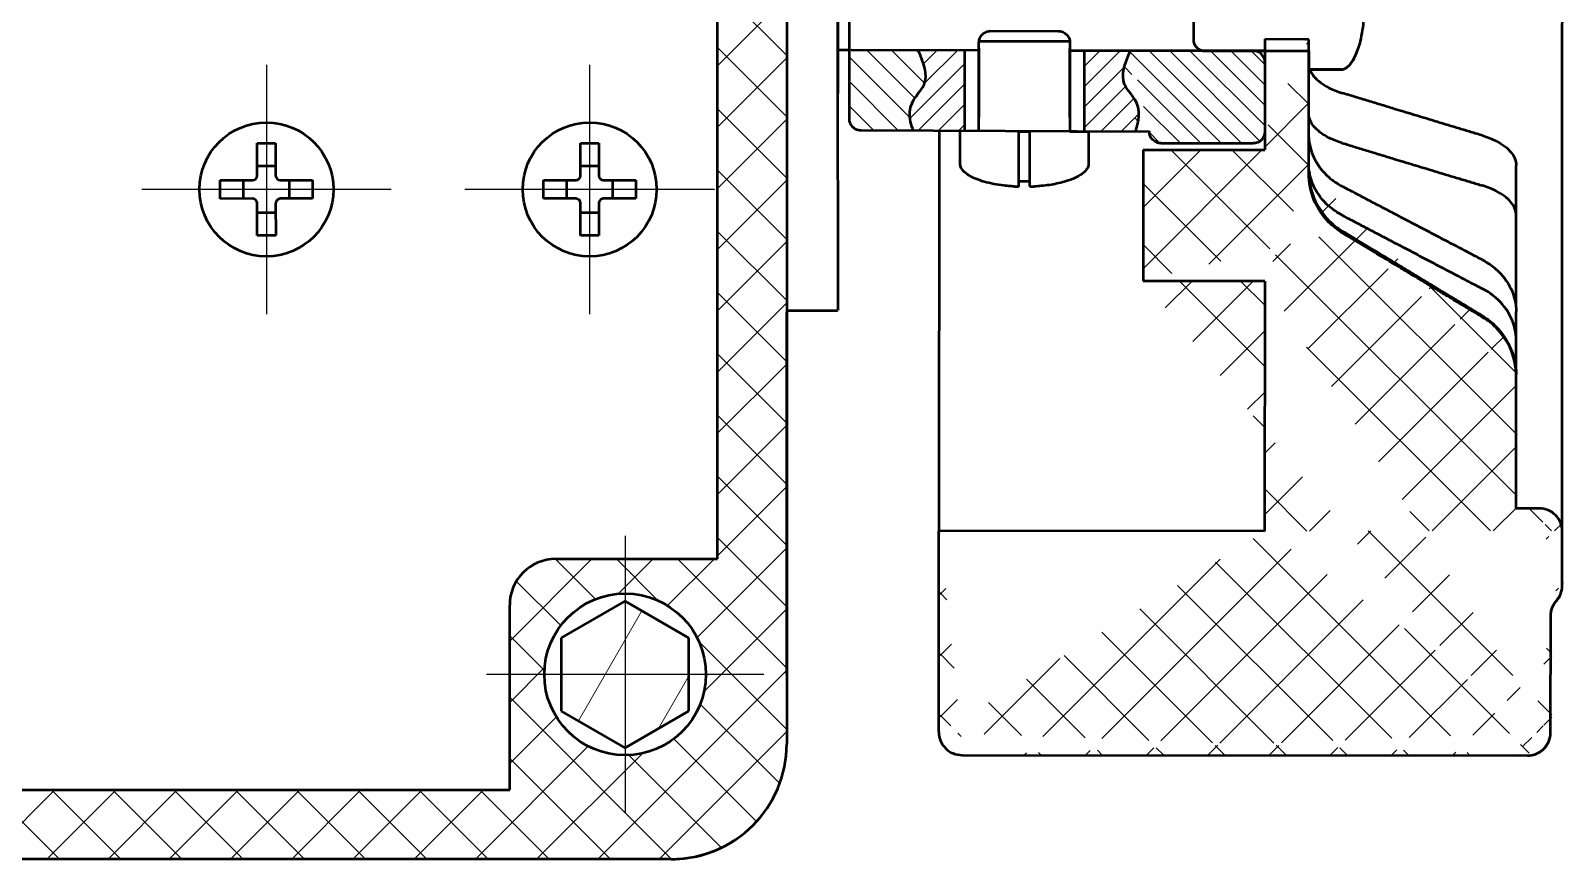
# Model space of a CAD drawing. Header units: inches. Extents: x -14 to 5184, y -66 to 1689.
# Drawn here: x 2436.5 to 2502.9, y 1406.1 to 1442 of the extents above; entities that cross this region are included whole.
import ezdxf

# ---------------------------------------------------------------- set-up
doc = ezdxf.new("R2010")
doc.units = ezdxf.units.IN
doc.header["$MEASUREMENT"] = 0
for name, color, linetype, lineweight in [('Видимые тонкие (ГОСТ)', 7, 'Continuous', 25), ('Видимый контур (ГОСТ)', 7, 'Continuous', 50), ('Маркер центра (ГОСТ)', 7, 'Continuous', 25), ('Штриховка (ГОСТ)', 7, 'Continuous', 18)]:
    doc.layers.add(name, color=color, linetype=linetype, lineweight=lineweight)

msp = doc.modelspace()

# ---------------------------------------------------------------- hatches: boundary and pattern name
at = {"layer": 'Штриховка (ГОСТ)'}
h = msp.add_hatch(dxfattribs=at)
h.set_pattern_fill('ANSI37', color=256, scale=15, style=0)
h.set_pattern_definition([(45, (-1048.1199, 909.1897), (-1.3258252, 1.3258252), []), (135, (-1048.1199, 909.1897), (-1.3258252, -1.3258252), [])])
edge = h.paths.add_edge_path()
edge.add_ellipse((2344.2502, 1411.0967), major_axis=(-5, -0.0003), ratio=1, start_angle=0, end_angle=90)
edge.add_line((2344.2504, 1406.0967), (2464.2504, 1406.1028))
edge.add_ellipse((2464.2502, 1411.1028), major_axis=(0.0003, -5), ratio=1, start_angle=0, end_angle=90)
edge.add_line((2469.2502, 1411.103), (2469.2469, 1475.103))
edge.add_ellipse((2464.2469, 1475.1028), major_axis=(5, 0.0003), ratio=1, start_angle=0, end_angle=90)
edge.add_line((2464.2467, 1480.1028), (2344.2467, 1480.0967))
edge.add_ellipse((2344.2469, 1475.0967), major_axis=(-0.0003, 5), ratio=1, start_angle=0, end_angle=90)
edge.add_line((2339.2469, 1475.0965), (2339.2502, 1411.0965))
edge = h.paths.add_edge_path(flags=0)
edge.add_ellipse((2462.25, 1414.1027), major_axis=(-0.0002, 3.5), ratio=1, start_angle=0, end_angle=360)
edge = h.paths.add_edge_path(flags=0)
edge.add_ellipse((2462.2471, 1472.1027), major_axis=(-0.0002, 3.5), ratio=1, start_angle=0, end_angle=360)
edge = h.paths.add_edge_path(flags=0)
edge.add_ellipse((2346.2471, 1472.0968), major_axis=(-0.0002, 3.5), ratio=1, start_angle=0, end_angle=360)
edge = h.paths.add_edge_path(flags=0)
edge.add_ellipse((2346.25, 1414.0968), major_axis=(-0.0002, 3.5), ratio=1, start_angle=0, end_angle=360)
edge = h.paths.add_edge_path(flags=0)
edge.add_ellipse((2459.2472, 1469.1025), major_axis=(-2, -0.0001), ratio=1, start_angle=0, end_angle=90)
edge.add_line((2459.2473, 1467.1025), (2466.2473, 1467.1029))
edge.add_line((2466.2473, 1467.1029), (2466.2497, 1419.1029))
edge.add_line((2466.2497, 1419.1029), (2459.2497, 1419.1025))
edge.add_ellipse((2459.2498, 1417.1025), major_axis=(-0.0001, 2), ratio=1, start_angle=0, end_angle=90)
edge.add_line((2457.2498, 1417.1024), (2457.2503, 1409.1024))
edge.add_line((2457.2503, 1409.1024), (2351.2503, 1409.0971))
edge.add_line((2351.2503, 1409.0971), (2351.2498, 1417.0971))
edge.add_ellipse((2349.2498, 1417.097), major_axis=(2, 0.0001), ratio=1, start_angle=0, end_angle=90)
edge.add_line((2349.2497, 1419.097), (2342.2497, 1419.0966))
edge.add_line((2342.2497, 1419.0966), (2342.2473, 1467.0966))
edge.add_line((2342.2473, 1467.0966), (2349.2473, 1467.097))
edge.add_ellipse((2349.2472, 1469.097), major_axis=(0.0001, -2), ratio=1, start_angle=0, end_angle=90)
edge.add_line((2351.2472, 1469.0971), (2351.2468, 1477.0971))
edge.add_line((2351.2468, 1477.0971), (2457.2468, 1477.1024))
edge.add_line((2457.2468, 1477.1024), (2457.2472, 1469.1024))
at = {"layer": 'Штриховка (ГОСТ)', "ltscale": 0.5}
h = msp.add_hatch(dxfattribs=at)
h.set_pattern_fill('ANSI31', color=256, scale=5, angle=90)
h.set_pattern_definition([(135, (-1048.11987, 909.1897), (-0.44194174, -0.44194174), [])])
edge = h.paths.add_edge_path()
edge.add_spline(control_points=[(2484.3411, 1437.6045), (2484.4451, 1437.8487), (2484.6688, 1438.8835), (2483.5435, 1439.6104), (2483.896, 1440.5755), (2484.1395, 1441.1157)], knot_values=[0.8898605, 0.8898605, 0.8898605, 0.8898605, 1.5813768, 2.9839973, 4.612693, 4.612693, 4.612693, 4.612693], degree=3, periodic=0)
edge.add_line((2484.956, 1437.6022), (2472.4596, 1437.6501))
edge.add_ellipse((2485.4533, 1437.6), major_axis=(0.2421, 0.4377), ratio=0.9994161, start_angle=118.877033, end_angle=208.877033, ccw=False)
edge.add_line((2489.4525, 1437.0961), (2485.4525, 1437.0999))
edge.add_ellipse((2489.4533, 1437.5963), major_axis=(-0.2421, -0.4377), ratio=0.9994161, start_angle=28.877033, end_angle=61.06627, ccw=False)
edge.add_ellipse((2489.4561, 1437.5981), major_axis=(0.4234, 0.266), ratio=0.9999995, start_angle=237.810763, end_angle=327.810763, ccw=False)
edge.add_line((2489.9598, 1441.6012), (2489.9598, 1436.8211))
edge.add_spline(control_points=[(2489.9588, 1440.5997), (2489.9589, 1440.6615), (2489.9445, 1440.7342), (2489.8974, 1440.8484), (2489.8563, 1440.9101), (2489.7691, 1440.9975), (2489.7075, 1441.0388), (2489.5936, 1441.0861), (2489.521, 1441.1006), (2489.4593, 1441.1007)], knot_values=[0.0740763, 0.0740763, 0.0740763, 0.0740763, 0.0926112, 0.0926112, 0.1111402, 0.1111402, 0.1296573, 0.1296573, 0.1481623, 0.1481623, 0.1481623, 0.1481623], degree=3, periodic=0)
edge.add_line((2489.521, 1441.1006), (2484.1395, 1441.1157))
h = msp.add_hatch(dxfattribs=at)
h.set_pattern_fill('ANSI37', color=256, scale=15)
h.set_pattern_definition([(45, (-1048.1199, 704.3083), (-1.3258252, 1.3258252), []), (135, (-1048.1199, 704.3083), (-1.3258252, -1.3258252), [])])
edge = h.paths.add_edge_path()
edge.add_line((2489.9626, 1441.6069), (2491.8626, 1441.6088))
edge.add_line((2489.967, 1436.8436), (2489.9626, 1441.6069))
edge.add_line((2489.9635, 1440.6055), (2489.9663, 1437.6032))
edge.add_line((2484.6826, 1436.8436), (2489.967, 1436.8436))
edge.add_line((2491.8626, 1441.6088), (2491.8679, 1435.8044))
edge.add_line((2484.6826, 1431.1506), (2484.6826, 1436.8436))
edge.add_line((2489.965, 1431.1508), (2484.6826, 1431.1508))
edge.add_spline(control_points=[(2493.3256, 1433.3126), (2493.1138, 1433.4456), (2492.9098, 1433.6035), (2492.4853, 1434.031), (2492.2387, 1434.4031), (2491.9648, 1435.0685), (2491.8803, 1435.4713), (2491.8682, 1435.8273)], knot_values=[0.1533423, 0.1533423, 0.1533423, 0.1533423, 0.2224938, 0.2224938, 0.3340767, 0.3340767, 0.4383753, 0.4383753, 0.4383753, 0.4383753], degree=3, periodic=0)
edge.add_spline(control_points=[(2500.8744, 1427.1117), (2500.8671, 1427.4728), (2500.7812, 1427.8881), (2500.5027, 1428.5602), (2500.2552, 1428.9309), (2499.8305, 1429.3559), (2499.6294, 1429.5162), (2499.416, 1429.6445)], knot_values=[0.4495902, 0.4495902, 0.4495902, 0.4495902, 0.5564178, 0.5564178, 0.6678472, 0.6678472, 0.7366774, 0.7366774, 0.7366774, 0.7366774], degree=3, periodic=0)
edge.add_spline(control_points=[(2493.3256, 1433.3126), (2495.8899, 1431.7648), (2499.416, 1429.6445)], knot_values=[0.2068793, 0.2068793, 0.2068793, 0.9123737, 0.9123737, 0.9123737], weights=[1.0088811, 1.0203141, 1.0064426], degree=2, periodic=0)
edge.add_line((2500.8761, 1427.0153), (2500.8814, 1421.3183))
edge.add_line((2500.8814, 1421.3183), (2501.8814, 1421.3192))
edge.add_spline(control_points=[(2502.6351, 1417.3199), (2502.5637, 1417.2387), (2502.5009, 1417.1362), (2502.4144, 1416.9269), (2502.3856, 1416.7816), (2502.3857, 1416.6582)], knot_values=[0.3763479, 0.3763479, 0.3763479, 0.3763479, 0.4072666, 0.4072666, 0.4442912, 0.4442912, 0.4442912, 0.4442912], degree=3, periodic=0)
edge.add_spline(control_points=[(2502.8845, 1417.9816), (2502.8846, 1417.8582), (2502.8559, 1417.7129), (2502.7694, 1417.5036), (2502.7066, 1417.4011), (2502.6351, 1417.3199)], knot_values=[0.444291, 0.444291, 0.444291, 0.444291, 0.4813156, 0.4813156, 0.5122343, 0.5122343, 0.5122343, 0.5122343], degree=3, periodic=0)
edge.add_line((2502.8823, 1420.3202), (2502.8845, 1417.9816))
edge.add_spline(control_points=[(2501.8814, 1421.3192), (2502.0048, 1421.3194), (2502.1501, 1421.2906), (2502.3782, 1421.1964), (2502.5014, 1421.1142), (2502.6761, 1420.9398), (2502.7585, 1420.8168), (2502.8532, 1420.5888), (2502.8822, 1420.4436), (2502.8823, 1420.3202)], knot_values=[0.2961944, 0.2961944, 0.2961944, 0.2961944, 0.3332183, 0.3332183, 0.3702424, 0.3702424, 0.4072668, 0.4072668, 0.4442915, 0.4442915, 0.4442915, 0.4442915], degree=3, periodic=0)
edge.add_line((2475.8823, 1420.295), (2489.9823, 1420.3081))
edge.add_line((2475.8904, 1411.5904), (2475.8823, 1420.295))
edge.add_spline(control_points=[(2476.8913, 1410.5913), (2476.7679, 1410.5912), (2476.6227, 1410.6199), (2476.3945, 1410.7142), (2476.2713, 1410.7963), (2476.0966, 1410.9707), (2476.0142, 1411.0938), (2475.9196, 1411.3217), (2475.8905, 1411.4669), (2475.8904, 1411.5904)], knot_values=[0, 0, 0, 0, 0.037024, 0.037024, 0.0740481, 0.0740481, 0.1110722, 0.1110722, 0.1480965, 0.1480965, 0.1480965, 0.1480965], degree=3, periodic=0)
edge.add_line((2501.3913, 1410.6141), (2476.8913, 1410.5913))
edge.add_spline(control_points=[(2502.3904, 1411.615), (2502.3905, 1411.4916), (2502.3618, 1411.3463), (2502.2675, 1411.1182), (2502.1854, 1410.995), (2502.011, 1410.8203), (2501.8879, 1410.7379), (2501.66, 1410.6432), (2501.5148, 1410.6142), (2501.3913, 1410.6141)], knot_values=[-0.1480969, -0.1480969, -0.1480969, -0.1480969, -0.1110725, -0.1110725, -0.0740482, -0.0740482, -0.037024, -0.037024, 0, 0, 0, 0], degree=3, periodic=0)
edge.add_line((2502.3857, 1416.6582), (2502.3904, 1411.615))
edge.add_line((2489.972, 1420.3081), (2489.965, 1431.1508))
edge.add_spline(control_points=[(2502.3637, 1411.3844), (2502.3565, 1411.3539), (2502.3472, 1411.3212), (2502.3216, 1411.2468), (2502.3039, 1411.2046), (2502.2474, 1411.0924), (2502.2021, 1411.0244), (2502.0834, 1410.8858), (2502.004, 1410.8178), (2501.8272, 1410.7081), (2501.7268, 1410.6663), (2501.5479, 1410.6233), (2501.4693, 1410.614), (2501.3912, 1410.6139)], knot_values=[0, 0, 0, 0, 0.0105576, 0.0105576, 0.0243585, 0.0243585, 0.0485574, 0.0485574, 0.0792156, 0.0792156, 0.1110337, 0.1110337, 0.134456, 0.134456, 0.134456, 0.134456], degree=3, periodic=0)
h = msp.add_hatch(dxfattribs=at)
h.set_pattern_fill('ANSI31', color=256, scale=6, angle=90)
h.set_pattern_definition([(135, (-1048.1199, 909.1897), (-0.53033009, -0.53033009), [])])
edge = h.paths.add_edge_path()
edge.add_spline(control_points=[(2471.9617, 1441.1497), (2471.9619, 1440.9098), (2471.9621, 1440.6779), (2471.9627, 1440.0111), (2471.9631, 1439.6047), (2471.9637, 1438.9302), (2471.964, 1438.6555), (2471.9645, 1438.3301), (2471.9646, 1438.2359), (2471.9648, 1438.1711), (2471.9648, 1438.1601), (2471.9648, 1438.1506), (2471.9648, 1438.1488), (2471.9649, 1438.1449), (2471.9649, 1438.1439), (2471.9649, 1438.1408), (2471.965, 1438.1396), (2471.965, 1438.1368), (2471.9651, 1438.1355), (2471.9652, 1438.132), (2471.9653, 1438.1297), (2471.9655, 1438.1245), (2471.9657, 1438.1215), (2471.9662, 1438.1137), (2471.9666, 1438.1085), (2471.9682, 1438.0913), (2471.9698, 1438.0789), (2471.9807, 1438.0144), (2471.9983, 1437.9628), (2472.048, 1437.869), (2472.0809, 1437.8255), (2472.1577, 1437.7521), (2472.2026, 1437.7211), (2472.2969, 1437.6764), (2472.3471, 1437.6615), (2472.4146, 1437.6524), (2472.4315, 1437.651), (2472.454, 1437.6502), (2472.4596, 1437.6501), (2472.4652, 1437.6501)], knot_values=[0, 0, 0, 0, 0.0780539, 0.0780539, 0.2373614, 0.2373614, 0.3988368, 0.3988368, 0.5157542, 0.5157542, 0.5544843, 0.5544843, 0.5673885, 0.5673885, 0.5716956, 0.5716956, 0.5735705, 0.5735705, 0.5746892, 0.5746892, 0.5758333, 0.5758333, 0.5768826, 0.5768826, 0.5784867, 0.5784867, 0.5822136, 0.5822136, 0.5981444, 0.5981444, 0.6140755, 0.6140755, 0.6300273, 0.6300273, 0.6453895, 0.6453895, 0.650456, 0.650456, 0.6521429, 0.6521429, 0.6521429, 0.6521429], degree=3, periodic=0)
edge.add_line((2472.4653, 1437.6501), (2474.7409, 1437.6414))
edge.add_spline(control_points=[(2474.7409, 1437.6414), (2474.637, 1437.8487), (2474.4134, 1438.8835), (2475.5464, 1439.6154), (2475.18, 1440.592), (2474.9309, 1441.1414)], knot_values=[0.8898605, 0.8898605, 0.8898605, 0.8898605, 1.5813768, 2.9839973, 4.6385623, 4.6385623, 4.6385623, 4.6385623], degree=3, periodic=0)
edge.add_line((2474.9309, 1441.1414), (2471.9617, 1441.1497))
h = msp.add_hatch(dxfattribs=at)
h.set_pattern_fill('ANSI31', color=256, scale=5)
h.set_pattern_definition([(45, (-1048.11987, 909.1897), (-0.44194174, 0.44194174), [])])
edge = h.paths.add_edge_path()
edge.add_line((2476.9478, 1441.1358), (2474.9309, 1441.1414))
edge.add_spline(control_points=[(2474.9309, 1441.1414), (2475.18, 1440.592), (2475.5464, 1439.6154), (2474.4134, 1438.8835), (2474.637, 1437.8487), (2474.7409, 1437.6414)], knot_values=[0.8898605, 0.8898605, 0.8898605, 0.8898605, 2.5444255, 3.9470461, 4.6385623, 4.6385623, 4.6385623, 4.6385623], degree=3, periodic=0)
edge.add_line((2474.7409, 1437.6414), (2476.9482, 1437.6329))
edge.add_line((2476.9482, 1437.6329), (2476.9478, 1441.1358))
edge = h.paths.add_edge_path()
edge.add_spline(control_points=[(2484.3411, 1437.6045), (2484.4451, 1437.8487), (2484.6688, 1438.8835), (2483.5435, 1439.6104), (2483.896, 1440.5755), (2484.1395, 1441.1157)], knot_values=[0.8898605, 0.8898605, 0.8898605, 0.8898605, 1.5813768, 2.9839973, 4.612693, 4.612693, 4.612693, 4.612693], degree=3, periodic=0)
edge.add_line((2484.1395, 1441.1157), (2482.1346, 1441.1213))
edge.add_line((2482.1346, 1441.1213), (2482.1341, 1437.613))
edge.add_line((2482.1341, 1437.613), (2484.3411, 1437.6045))
at = {"layer": 'Штриховка (ГОСТ)'}
h = msp.add_hatch(dxfattribs=at)
h.set_pattern_fill('ANSI31', color=256, scale=25.4, angle=14.999978, style=0)
h.set_pattern_definition([(60, (2194.0126, 1243.104), (-2.74963, 1.5875), [])])
h.paths.add_polyline_path([(2462.25, 1417.2781), (2465, 1415.6904), (2465, 1412.515), (2462.25, 1410.9273), (2459.5, 1412.515), (2459.5, 1415.6904)])

# ---------------------------------------------------------------- linework, layer by layer
at = {"layer": 'Видимые тонкие (ГОСТ)', "ltscale": 0.5}
for p, q in [((2477.5746, 1441.134), (2471.9617, 1441.1497)), ((2489.521, 1441.1006), (2484.1395, 1441.1157))]:
    msp.add_line(p, q, dxfattribs=at)
at = {"layer": 'Видимый контур (ГОСТ)'}
for p, q in [((2469.2469, 1475.103), (2469.2502, 1411.103)), ((2466.2497, 1419.1029), (2466.2473, 1467.1029)), ((2486.8626, 1444.597), (2486.8598, 1441.6039)), ((2478.0858, 1441.9613), (2481.0029, 1441.9588)), ((2477.5721, 1437.6305), (2477.5749, 1441.4618)), ((2477.5747, 1441.2118), (2477.5724, 1438.2128)), ((2481.5129, 1441.4584), (2481.5094, 1437.6054)), ((2481.5098, 1438.2095), (2481.5127, 1441.2085)), ((2491.8598, 1441.5995), (2489.9598, 1441.6012)), ((2491.8544, 1435.7951), (2491.8598, 1441.5995)), ((2471.4626, 1441.1494), (2471.9617, 1441.1497)), ((2487.3593, 1441.1025), (2491.8593, 1441.0986)), ((2489.5111, 1441.098), (2489.9592, 1441.0975)), ((2491.8593, 1441.0986), (2491.8586, 1440.2978)), ((2491.8586, 1440.2978), (2493.2586, 1440.2965)), ((2493.2585, 1440.2945), (2491.8586, 1440.2958)), ((2484.956, 1437.6022), (2472.4596, 1437.6501)), ((2476.7618, 1436.2097), (2476.763, 1437.6336)), ((2479.7823, 1437.6071), (2479.2997, 1437.6076)), ((2479.2997, 1437.6076), (2479.3001, 1437.6074)), ((2479.2998, 1435.4629), (2479.3001, 1437.6074)), ((2479.3001, 1437.6074), (2479.7823, 1437.607)), ((2481.5091, 1437.6057), (2482.3182, 1437.605)), ((2482.3182, 1437.605), (2482.3169, 1436.205)), ((2484.9533, 1437.6), (2484.9533, 1437.6022)), ((2484.9561, 1437.6031), (2484.9561, 1437.6022)), ((2446.3125, 1437.1018), (2447.1125, 1437.102)), ((2446.313, 1435.7018), (2446.3125, 1437.1018)), ((2447.1125, 1437.102), (2447.113, 1435.702)), ((2460.3125, 1437.1025), (2461.1125, 1437.1027)), ((2460.313, 1435.7025), (2460.3125, 1437.1025)), ((2461.1125, 1437.1027), (2461.113, 1435.7027)), ((2489.4525, 1437.0961), (2485.4525, 1437.0999)), ((2485.4556, 1437.1018), (2489.4556, 1437.0981)), ((2447.1128, 1436.102), (2446.3128, 1436.1018)), ((2461.1128, 1436.1027), (2460.3128, 1436.1025)), ((2444.713, 1435.5012), (2446.113, 1435.5017)), ((2444.7133, 1434.7012), (2444.713, 1435.5012)), ((2445.713, 1435.5015), (2445.7133, 1434.7015)), ((2447.313, 1435.5021), (2448.713, 1435.5026)), ((2447.7133, 1434.7023), (2447.713, 1435.5023)), ((2448.713, 1435.5026), (2448.7133, 1434.7026)), ((2458.713, 1435.5019), (2460.113, 1435.5024)), ((2458.7133, 1434.7019), (2458.713, 1435.5019)), ((2459.713, 1435.5022), (2459.7133, 1434.7022)), ((2461.313, 1435.5028), (2462.713, 1435.5033)), ((2461.7133, 1434.703), (2461.713, 1435.503)), ((2462.713, 1435.5033), (2462.7133, 1434.7033)), ((2446.1133, 1434.7017), (2444.7133, 1434.7012)), ((2448.7133, 1434.7026), (2447.3133, 1434.7021)), ((2460.1133, 1434.7024), (2458.7133, 1434.7019)), ((2462.7133, 1434.7033), (2461.3133, 1434.7028)), ((2446.3139, 1433.1018), (2446.3134, 1434.5018)), ((2446.3135, 1434.1018), (2447.1135, 1434.102)), ((2447.1134, 1434.502), (2447.1139, 1433.102)), ((2460.3139, 1433.1025), (2460.3134, 1434.5025)), ((2460.3135, 1434.1025), (2461.1135, 1434.1027)), ((2461.1134, 1434.5027), (2461.1139, 1433.1027)), ((2500.8407, 1430.133), (2500.8412, 1433.9728)), ((2447.1139, 1433.102), (2446.3139, 1433.1018)), ((2461.1139, 1433.1027), (2460.3139, 1433.1025)), ((2489.9501, 1431.1279), (2489.94, 1420.3024)), ((2471.471, 1429.8994), (2471.4677, 1429.8665)), ((2469.25, 1429.8547), (2469.2492, 1429.8547)), ((2469.2492, 1429.7912), (2469.25, 1429.7912)), ((2469.25, 1429.8592), (2469.25, 1429.8547)), ((2469.25, 1429.8547), (2469.25, 1429.7912)), ((2469.25, 1414.1029), (2469.25, 1429.7912)), ((2500.8397, 1427.2196), (2500.8416, 1428.559)), ((2500.8409, 1421.2923), (2500.8462, 1426.9893)), ((2501.8409, 1421.2914), (2500.8409, 1421.2923)), ((2489.94, 1420.3024), (2475.84, 1420.3154)), ((2502.8378, 1417.9519), (2502.84, 1420.2904)), ((2459.2497, 1419.1025), (2466.2497, 1419.1029)), ((2459.5, 1415.6904), (2462.25, 1417.2781)), ((2462.25, 1417.2781), (2465, 1415.6904)), ((2457.2503, 1409.1024), (2457.2498, 1417.1024)), ((2502.3319, 1411.5862), (2502.3366, 1416.6294)), ((2459.5, 1412.515), (2459.5, 1415.6904)), ((2465, 1415.6904), (2465, 1412.515)), ((2462.25, 1410.9273), (2459.5, 1412.515)), ((2465, 1412.515), (2462.25, 1410.9273)), ((2476.8309, 1410.6097), (2501.3309, 1410.587)), ((2476.831, 1410.6098), (2501.331, 1410.5872)), ((2351.2503, 1409.0971), (2457.2503, 1409.1024)), ((2464.2504, 1406.1028), (2344.2504, 1406.0967)), ((2464.25, 1406.1027), (2462.2502, 1406.1027))]:
    msp.add_line(p, q, dxfattribs=at)
at = {"layer": 'Видимый контур (ГОСТ)', "ltscale": 0.5}
for p, q in [((2477.5749, 1441.5231), (2481.513, 1441.5197)), ((2489.9598, 1441.6012), (2489.9598, 1436.8211)), ((2472.0417, 1441.1495), (2477.5746, 1441.134)), ((2476.9478, 1441.1358), (2476.9482, 1437.6329)), ((2481.5126, 1441.1181), (2489.9598, 1441.1157)), ((2482.1346, 1441.1213), (2482.1341, 1437.6096)), ((2475.8561, 1437.6371), (2475.84, 1420.3154)), ((2484.6826, 1436.8211), (2484.6826, 1431.1281)), ((2484.6826, 1436.8211), (2489.9598, 1436.8211)), ((2489.9501, 1431.1279), (2484.6826, 1431.1279)), ((2475.8319, 1411.6108), (2475.84, 1420.3154))]:
    msp.add_line(p, q, dxfattribs=at)
at = {"layer": 'Видимый контур (ГОСТ)'}
for centre, radius in [((2446.7132, 1435.1019), 2.9), ((2460.7132, 1435.1026), 2.9), ((2462.25, 1414.1027), 3.5)]:
    msp.add_circle(centre, radius, dxfattribs=at)
for centre, radius, start, end in [((2446.113, 1435.7017), 0.2, 270.020765, 0.020765), ((2447.313, 1435.7021), 0.2, 180.020765, 270.020765), ((2460.113, 1435.7024), 0.2, 270.020765, 0.020765), ((2461.313, 1435.7028), 0.2, 180.020765, 270.020765), ((2446.1134, 1434.5017), 0.2, 0.020765, 90.020765), ((2447.3134, 1434.5021), 0.2, 90.020765, 180.020765), ((2460.1134, 1434.5024), 0.2, 0.020765, 90.020765), ((2461.3134, 1434.5028), 0.2, 90.020765, 180.020765), ((2459.2498, 1417.1025), 2, 90.002897, 180.002897), ((2464.2502, 1411.1028), 5, 270.002897, 0.002897), ((2464.25, 1411.1027), 5, 270, 303.692561)]:
    msp.add_arc(centre, radius, start, end, dxfattribs=at)
for centre, major_axis, ratio, start_param, end_param in [((2471.4611, 1443.1494), (-0.0099, 13.25), 0.0002011, 3.1435545, 6.2851471), ((2471.4611, 1443.1494), (0.0029, -3.9), 0.0002011, 2.1092633, 7.3155146), ((2471.4611, 1443.1494), (0.0099, -13.25), 0.0002011, 1.0887575, 1.4192738), ((2471.4611, 1443.1494), (0.0099, -13.25), 0.0002011, 0.0019618, 0.610026), ((2468.4677, 1429.8643), (3, 0.0022), 0.0019618, 4.9759288, 6.2829842)]:
    msp.add_ellipse(centre, major_axis=major_axis, ratio=ratio, start_param=start_param, end_param=end_param, dxfattribs=at)
at = {"layer": 'Видимый контур (ГОСТ)', "extrusion": (0, 0, -1)}
for centre, major_axis, ratio, start_param, end_param in [((2488.7836, 1444.1803), (5.2238, -2.9448), 0.0017133, 6.2410328, 6.2812829), ((2488.7836, 1444.1803), (5.2238, -2.9448), 0.0017133, 6.2811944, 6.299893), ((2485.4533, 1437.6), (0.2421, 0.4377), 0.9994161, 2.6375933, 4.2083897), ((2485.4561, 1437.6018), (-0.4234, -0.266), 0.9999995, 5.2741972, 6.8449935), ((2484.9611, 1443.1022), (-0.0051, -5.5), 0.0008567, 6.2650345, 6.282646), ((2484.9611, 1443.1022), (-0.0051, -5.5), 0.0008567, 6.2826452, 6.2831844), ((2489.4561, 1437.5981), (0.4234, 0.266), 0.9999995, 0.5618082, 2.1326045), ((2489.4533, 1437.5963), (-0.2421, -0.4377), 0.9994161, 5.2173778, 5.779186), ((2500.8611, 1443.0864), (0.0149, 16.0906), 0.0008563, 4.1103797, 4.2659064), ((2500.8609, 1443.0601), (0.0148, 16.0566), 0.000853, 3.5861538, 3.7420103)]:
    msp.add_ellipse(centre, major_axis=major_axis, ratio=ratio, start_param=start_param, end_param=end_param, dxfattribs=at)
at = {"layer": 'Видимый контур (ГОСТ)'}
for points, knots in [([(2502.8387, 1420.3416), (2502.8387, 1420.3454), (2502.8386, 1420.3501), (2502.838, 1420.4069), (2502.8373, 1420.515), (2502.8352, 1421.0854), (2502.834, 1421.8617), (2502.8324, 1424.0738), (2502.8321, 1425.567), (2502.8325, 1429.0583), (2502.8332, 1431.1007), (2502.8355, 1435.4716), (2502.8371, 1437.8545), (2502.841, 1442.6589), (2502.8434, 1445.1401), (2502.8486, 1449.8897), (2502.8515, 1452.2172), (2502.8575, 1456.4297), (2502.8606, 1458.3671), (2502.8667, 1461.6146), (2502.8698, 1462.9652), (2502.8754, 1464.9173), (2502.8781, 1465.548), (2502.8805, 1465.7953), (2502.8808, 1465.8162), (2502.881, 1465.8294)], [0.2615678, 0.2615678, 0.2615678, 0.2615678, 0.2873283, 0.2873283, 0.5466366, 0.5466366, 1.2399176, 1.2399176, 1.9648387, 1.9648387, 2.6909411, 2.6909411, 3.417188, 3.417188, 4.143471, 4.143471, 4.8697608, 4.8697608, 5.5960387, 5.5960387, 6.3222664, 6.3222664, 7.0482955, 7.0482955, 7.1366388, 7.1366388, 7.1366388, 7.1366388]), ([(2472.4652, 1437.6501), (2472.4596, 1437.6501), (2472.454, 1437.6502), (2472.4315, 1437.651), (2472.4146, 1437.6524), (2472.3471, 1437.6615), (2472.2969, 1437.6764), (2472.2026, 1437.7211), (2472.1577, 1437.7521), (2472.0809, 1437.8255), (2472.048, 1437.869), (2471.9983, 1437.9628), (2471.9807, 1438.0144), (2471.9698, 1438.0789), (2471.9682, 1438.0913), (2471.9666, 1438.1085), (2471.9662, 1438.1137), (2471.9657, 1438.1215), (2471.9655, 1438.1245), (2471.9653, 1438.1297), (2471.9652, 1438.132), (2471.9651, 1438.1355), (2471.965, 1438.1368), (2471.965, 1438.1396), (2471.9649, 1438.1408), (2471.9649, 1438.1439), (2471.9649, 1438.1449), (2471.9648, 1438.1488), (2471.9648, 1438.1506), (2471.9648, 1438.1601), (2471.9648, 1438.1711), (2471.9646, 1438.2359), (2471.9645, 1438.3301), (2471.964, 1438.6555), (2471.9637, 1438.9302), (2471.9631, 1439.6047), (2471.9627, 1440.0111), (2471.9619, 1440.9063), (2471.9615, 1441.4062), (2471.9607, 1442.4358), (2471.9602, 1442.9784), (2471.9595, 1444.0378), (2471.9591, 1444.5679), (2471.9584, 1445.5496), (2471.9582, 1446.0134), (2471.9577, 1446.8178), (2471.9575, 1447.1683), (2471.9573, 1447.7136), (2471.9572, 1447.9151), (2471.9573, 1448.0742), (2471.9573, 1448.106), (2471.9573, 1448.1354), (2471.9573, 1448.142), (2471.9574, 1448.1493), (2471.9574, 1448.1509), (2471.9574, 1448.155), (2471.9574, 1448.1562), (2471.9575, 1448.1602), (2471.9575, 1448.1614), (2471.9576, 1448.1649), (2471.9577, 1448.1674), (2471.9579, 1448.1736), (2471.9581, 1448.1773), (2471.9586, 1448.1846), (2471.9588, 1448.188), (2471.9596, 1448.1975), (2471.9602, 1448.2037), (2471.9626, 1448.2231), (2471.9647, 1448.2365), (2471.9741, 1448.2827), (2471.9842, 1448.3152), (2472.0178, 1448.3939), (2472.046, 1448.439), (2472.1149, 1448.5183), (2472.1568, 1448.5532), (2472.2482, 1448.6073), (2472.2988, 1448.6273), (2472.3855, 1448.6462), (2472.4214, 1448.6501), (2472.457, 1448.6501)], [0, 0, 0, 0, 0.0016869, 0.0016869, 0.0067534, 0.0067534, 0.0221156, 0.0221156, 0.0380674, 0.0380674, 0.0539985, 0.0539985, 0.0699293, 0.0699293, 0.0736562, 0.0736562, 0.0752603, 0.0752603, 0.0763096, 0.0763096, 0.0774537, 0.0774537, 0.0785724, 0.0785724, 0.0804473, 0.0804473, 0.0847544, 0.0847544, 0.0976586, 0.0976586, 0.1363887, 0.1363887, 0.2533061, 0.2533061, 0.4147816, 0.4147816, 0.574089, 0.574089, 0.7334248, 0.7334248, 0.8927512, 0.8927512, 1.0520759, 1.0520759, 1.2114011, 1.2114011, 1.3707299, 1.3707299, 1.5300725, 1.5300725, 1.5899343, 1.5899343, 1.6172362, 1.6172362, 1.6297581, 1.6297581, 1.634458, 1.634458, 1.6359517, 1.6359517, 1.637459, 1.637459, 1.6387929, 1.6387929, 1.6398913, 1.6398913, 1.6417619, 1.6417619, 1.6458184, 1.6458184, 1.655924, 1.655924, 1.671504, 1.671504, 1.6874389, 1.6874389, 1.7033704, 1.7033704, 1.7140623, 1.7140623, 1.7140623, 1.7140623]), ([(2487.3121, 1445.0974), (2487.3059, 1445.0968), (2487.2997, 1445.096), (2487.2413, 1445.0879), (2487.1895, 1445.072), (2487.0944, 1445.0254), (2487.05, 1444.9939), (2486.9742, 1444.9194), (2486.9419, 1444.8756), (2486.8934, 1444.7811), (2486.8766, 1444.7291), (2486.8667, 1444.6655), (2486.8653, 1444.6539), (2486.864, 1444.6395), (2486.8638, 1444.636), (2486.8634, 1444.6304), (2486.8632, 1444.628), (2486.863, 1444.6228), (2486.8629, 1444.6203), (2486.8627, 1444.6162), (2486.8627, 1444.6146), (2486.8626, 1444.611), (2486.8625, 1444.6095), (2486.8624, 1444.6049), (2486.8624, 1444.6029), (2486.8623, 1444.5939), (2486.8623, 1444.5863), (2486.862, 1444.543), (2486.8618, 1444.484), (2486.8615, 1444.3201), (2486.8612, 1444.2142), (2486.8608, 1443.9721), (2486.8606, 1443.8336), (2486.8603, 1443.5398), (2486.8601, 1443.381), (2486.8598, 1443.0632), (2486.8596, 1442.9002), (2486.8594, 1442.5904), (2486.8593, 1442.4398), (2486.8592, 1442.1694), (2486.8592, 1442.0464), (2486.8592, 1441.8428), (2486.8592, 1441.7598), (2486.8594, 1441.6433), (2486.8593, 1441.6193), (2486.8597, 1441.592), (2486.8597, 1441.5898), (2486.86, 1441.5829), (2486.86, 1441.5809), (2486.8603, 1441.5752), (2486.8605, 1441.5711), (2486.861, 1441.5629), (2486.8613, 1441.5591), (2486.8622, 1441.549), (2486.8629, 1441.5427), (2486.8654, 1441.5231), (2486.8677, 1441.5098), (2486.8772, 1441.4649), (2486.887, 1441.4337), (2486.9199, 1441.3565), (2486.9478, 1441.3119), (2487.0161, 1441.2328), (2487.0579, 1441.1978), (2487.1491, 1441.1434), (2487.1997, 1441.1233), (2487.2702, 1441.1076), (2487.2892, 1441.1046), (2487.3084, 1441.1026)], [0.00509392, 0.00509392, 0.00509392, 0.00509392, 0.00695757, 0.00695757, 0.02279538, 0.02279538, 0.03873067, 0.03873067, 0.05466235, 0.05466235, 0.07059274, 0.07059274, 0.07408036, 0.07408036, 0.07519684, 0.07519684, 0.07607766, 0.07607766, 0.07734181, 0.07734181, 0.07864594, 0.07864594, 0.08085744, 0.08085744, 0.08629825, 0.08629825, 0.10261451, 0.10261451, 0.15218048, 0.15218048, 0.20103452, 0.20103452, 0.24891737, 0.24891737, 0.29675849, 0.29675849, 0.34458381, 0.34458381, 0.39240697, 0.39240697, 0.44023774, 0.44023774, 0.48809872, 0.48809872, 0.5360537, 0.5360537, 0.53995061, 0.53995061, 0.54116027, 0.54116027, 0.54271805, 0.54271805, 0.54394953, 0.54394953, 0.54589037, 0.54589037, 0.54993232, 0.54993232, 0.55967589, 0.55967589, 0.57509252, 0.57509252, 0.59102739, 0.59102739, 0.6069588, 0.6069588, 0.61270738, 0.61270738, 0.61270738, 0.61270738]), ([(2494.0031, 1442.857), (2494.0942, 1442.8562), (2494.156, 1442.8554), (2494.2114, 1442.8543), (2494.2202, 1442.8542), (2494.2254, 1442.8537), (2494.2285, 1442.8494), (2494.2331, 1442.8342), (2494.2356, 1442.8228), (2494.2399, 1442.7771), (2494.2411, 1442.7462), (2494.2412, 1442.6643), (2494.2394, 1442.6118), (2494.2348, 1442.5246), (2494.232, 1442.4821), (2494.2224, 1442.3651), (2494.2145, 1442.292), (2494.1714, 1441.9192), (2494.1097, 1441.5846), (2494.0111, 1441.2644), (2494.0071, 1441.2514), (2494.0029, 1441.2385)], [0, 0, 0, 0, 0.0899519, 0.0899519, 0.1264019, 0.1264019, 0.2065144, 0.2065144, 0.2647303, 0.2647303, 0.3262898, 0.3262898, 0.4040246, 0.4040246, 0.473425, 0.473425, 0.5855119, 0.5855119, 1.2915776, 1.2915776, 1.3214008, 1.3214008, 1.3214008, 1.3214008]), ([(2477.5749, 1441.4618), (2477.5749, 1441.5231), (2477.5895, 1441.5953), (2477.637, 1441.7089), (2477.6786, 1441.7703), (2477.7671, 1441.8578), (2477.8299, 1441.8991), (2477.9469, 1441.9468), (2478.0221, 1441.9614), (2478.0858, 1441.9613)], [0, 0, 0, 0, 0.018400047, 0.018400047, 0.03694688, 0.03694688, 0.055733594, 0.055733594, 0.074862902, 0.074862902, 0.074862902, 0.074862902]), ([(2481.0029, 1441.9588), (2481.0666, 1441.9588), (2481.1417, 1441.9441), (2481.2586, 1441.8961), (2481.3214, 1441.8547), (2481.4097, 1441.7671), (2481.4512, 1441.7056), (2481.4986, 1441.5919), (2481.513, 1441.5197), (2481.5129, 1441.4584)], [-0.074862902, -0.074862902, -0.074862902, -0.074862902, -0.055733594, -0.055733594, -0.03694688, -0.03694688, -0.018400047, -0.018400047, 0, 0, 0, 0]), ([(2486.8598, 1441.6039), (2486.8597, 1441.542), (2486.8741, 1441.4691), (2486.9213, 1441.3548), (2486.9624, 1441.2931), (2487.0496, 1441.2057), (2487.1111, 1441.1645), (2487.2251, 1441.1171), (2487.2976, 1441.1026), (2487.3593, 1441.1025)], [-0.074113445, -0.074113445, -0.074113445, -0.074113445, -0.055551585, -0.055551585, -0.037017386, -0.037017386, -0.018502767, -0.018502767, 0, 0, 0, 0]), ([(2493.2585, 1440.2945), (2493.297, 1440.2944), (2493.3359, 1440.3009), (2493.4102, 1440.3247), (2493.4462, 1440.3424), (2493.5214, 1440.39), (2493.5599, 1440.4223), (2493.646, 1440.5082), (2493.6907, 1440.5656), (2493.7957, 1440.7226), (2493.8493, 1440.8276), (2493.9383, 1441.033), (2493.975, 1441.1336), (2494.0074, 1441.2355)], [0, 0, 0, 0, 0.01155831, 0.01155831, 0.02339945, 0.02339945, 0.03827497, 0.03827497, 0.05988259, 0.05988259, 0.09495715, 0.09495715, 0.12701976, 0.12701976, 0.12701976, 0.12701976]), ([(2493.2586, 1440.2965), (2493.3054, 1440.2965), (2493.3508, 1440.3056), (2493.4447, 1440.3416), (2493.4911, 1440.3703), (2493.6509, 1440.4979), (2493.7411, 1440.6353), (2493.8779, 1440.8823), (2493.9468, 1441.048), (2494.0066, 1441.2358)], [-0.30376401, -0.30376401, -0.30376401, -0.30376401, -0.28655729, -0.28655729, -0.26676724, -0.26676724, -0.21140051, -0.21140051, -0.14090322, -0.14090322, -0.14090322, -0.14090322]), ([(2489.9588, 1440.5997), (2489.9589, 1440.6615), (2489.9445, 1440.7342), (2489.8974, 1440.8484), (2489.8563, 1440.9101), (2489.7691, 1440.9975), (2489.7075, 1441.0388), (2489.5936, 1441.0861), (2489.521, 1441.1006), (2489.4593, 1441.1007)], [0.074076339, 0.074076339, 0.074076339, 0.074076339, 0.092611193, 0.092611193, 0.111140181, 0.111140181, 0.12965732, 0.12965732, 0.148162276, 0.148162276, 0.148162276, 0.148162276]), ([(2491.9075, 1440.2961), (2491.9469, 1440.1902), (2492.0061, 1440.0858), (2492.2217, 1439.8221), (2492.4674, 1439.6355), (2492.891, 1439.421), (2493.0947, 1439.3417), (2493.3062, 1439.2748)], [1.39938138, 1.39938138, 1.39938138, 1.39938138, 1.45855332, 1.45855332, 1.57013617, 1.57013617, 1.63928765, 1.63928765, 1.63928765, 1.63928765]), ([(2493.3053, 1437.1104), (2493.0938, 1437.1773), (2492.8901, 1437.2566), (2492.4665, 1437.4711), (2492.2208, 1437.6577), (2491.9593, 1437.9775), (2491.8791, 1438.159), (2491.8577, 1438.3253)], [0.15334232, 0.15334232, 0.15334232, 0.15334232, 0.2224938, 0.2224938, 0.33407665, 0.33407665, 0.42956496, 0.42956496, 0.42956496, 0.42956496]), ([(2491.8566, 1437.3495), (2491.8765, 1437.0579), (2491.9573, 1436.7379), (2492.2207, 1436.1805), (2492.4664, 1435.8577), (2492.89, 1435.4867), (2493.0937, 1435.3496), (2493.3052, 1435.234)], [1.36156277, 1.36156277, 1.36156277, 1.36156277, 1.45855332, 1.45855332, 1.57013617, 1.57013617, 1.63928765, 1.63928765, 1.63928765, 1.63928765]), ([(2499.3888, 1437.4306), (2499.6019, 1437.3661), (2499.8027, 1437.2855), (2500.2265, 1437.0722), (2500.4732, 1436.8864), (2500.7559, 1436.5428), (2500.8422, 1436.3244), (2500.8422, 1436.1386)], [1.0432427, 1.0432427, 1.0432427, 1.0432427, 1.1120729, 1.1120729, 1.22350223, 1.22350223, 1.33476456, 1.33476456, 1.33476456, 1.33476456]), ([(2479.116, 1435.2273), (2479.0521, 1435.2309), (2478.9881, 1435.2353), (2478.8339, 1435.2479), (2478.7435, 1435.257), (2478.3667, 1435.3025), (2478.0713, 1435.3569), (2477.535, 1435.5118), (2477.3151, 1435.6031), (2477.053, 1435.7623), (2476.9603, 1435.8313), (2476.848, 1435.9593), (2476.8128, 1436.0115), (2476.7717, 1436.1141), (2476.7618, 1436.1611), (2476.7618, 1436.2097)], [-0.22134144, -0.22134144, -0.22134144, -0.22134144, -0.20740944, -0.20740944, -0.18767748, -0.18767748, -0.12483313, -0.12483313, -0.06558935, -0.06558935, -0.03312369, -0.03312369, -0.0145819, -0.0145819, 0, 0, 0, 0]), ([(2482.3169, 1436.205), (2482.3169, 1436.1645), (2482.3099, 1436.125), (2482.2824, 1436.0435), (2482.2607, 1436.0031), (2482.1647, 1435.8653), (2482.0621, 1435.7853), (2481.7342, 1435.5722), (2481.3802, 1435.4421), (2480.7281, 1435.3052), (2480.4992, 1435.272), (2480.1693, 1435.24), (2480.0648, 1435.2322), (2479.9605, 1435.2265)], [-0.31427809, -0.31427809, -0.31427809, -0.31427809, -0.29834572, -0.29834572, -0.2804372, -0.2804372, -0.23225718, -0.23225718, -0.10014434, -0.10014434, -0.03201634, -0.03201634, -0.00068046, -0.00068046, -0.00068046, -0.00068046]), ([(2493.3059, 1433.9851), (2493.0944, 1434.1007), (2492.8907, 1434.2378), (2492.4671, 1434.6089), (2492.2214, 1434.9316), (2491.953, 1435.4997), (2491.8706, 1435.8355), (2491.8552, 1436.1365)], [0.15334232, 0.15334232, 0.15334232, 0.15334232, 0.2224938, 0.2224938, 0.33407665, 0.33407665, 0.43505485, 0.43505485, 0.43505485, 0.43505485]), ([(2479.116, 1435.2273), (2479.128, 1435.2271), (2479.1395, 1435.2269), (2479.1924, 1435.2268), (2479.2224, 1435.2282), (2479.2659, 1435.232), (2479.2776, 1435.2345), (2479.2929, 1435.2389), (2479.2975, 1435.2419), (2479.2985, 1435.2477), (2479.2983, 1435.2559), (2479.2989, 1435.3093), (2479.2993, 1435.371), (2479.2998, 1435.4629)], [0.14052739, 0.14052739, 0.14052739, 0.14052739, 0.14431315, 0.14431315, 0.15877874, 0.15877874, 0.17524148, 0.17524148, 0.19864205, 0.19864205, 0.2136445, 0.2136445, 0.25404244, 0.25404244, 0.25404244, 0.25404244]), ([(2479.2998, 1435.4629), (2479.3801, 1435.4601), (2479.4606, 1435.4586), (2479.621, 1435.4584), (2479.701, 1435.4598), (2479.7809, 1435.4625)], [0.000001, 0.000001, 0.000001, 0.000001, 0.02412546, 0.02412546, 0.048103042, 0.048103042, 0.048103042, 0.048103042]), ([(2479.7807, 1435.2457), (2479.7808, 1435.2456), (2479.7808, 1435.2455), (2479.781, 1435.2418), (2479.7851, 1435.2387), (2479.8001, 1435.2342), (2479.8114, 1435.2317), (2479.8567, 1435.2275), (2479.8874, 1435.2263), (2479.9355, 1435.2262), (2479.9479, 1435.2263), (2479.9605, 1435.2265)], [0.12440065, 0.12440065, 0.12440065, 0.12440065, 0.12640194, 0.12640194, 0.20651437, 0.20651437, 0.26473031, 0.26473031, 0.32628982, 0.32628982, 0.34667245, 0.34667245, 0.34667245, 0.34667245]), ([(2493.3085, 1433.2211), (2493.0949, 1433.3496), (2492.8934, 1433.5102), (2492.4696, 1433.9348), (2492.2231, 1434.3045), (2491.9403, 1434.9889), (2491.854, 1435.4248), (2491.8544, 1435.7951)], [0.15322088, 0.15322088, 0.15322088, 0.15322088, 0.22214217, 0.22214217, 0.3332195, 0.3332195, 0.44430492, 0.44430492, 0.44430492, 0.44430492]), ([(2491.8547, 1435.8169), (2491.8661, 1435.4608), (2491.9498, 1435.0577), (2492.2226, 1434.3918), (2492.4684, 1434.0192), (2492.8921, 1433.591), (2493.0959, 1433.4327), (2493.3074, 1433.2993)], [1.35423077, 1.35423077, 1.35423077, 1.35423077, 1.45855332, 1.45855332, 1.57013617, 1.57013617, 1.63928765, 1.63928765, 1.63928765, 1.63928765]), ([(2500.8412, 1433.9728), (2500.8417, 1434.1588), (2500.7553, 1434.378), (2500.4723, 1434.722), (2500.2256, 1434.9079), (2499.8017, 1435.1212), (2499.6009, 1435.2017), (2499.3878, 1435.2662)], [0.44486985, 0.44486985, 0.44486985, 0.44486985, 0.55641783, 0.55641783, 0.66784716, 0.66784716, 0.73667737, 0.73667737, 0.73667737, 0.73667737]), ([(2499.3876, 1432.0458), (2499.6007, 1431.9342), (2499.8015, 1431.795), (2500.2253, 1431.426), (2500.472, 1431.1045), (2500.7545, 1430.5104), (2500.8407, 1430.133), (2500.8409, 1429.8118)], [1.0432427, 1.0432427, 1.0432427, 1.0432427, 1.1120729, 1.1120729, 1.22350223, 1.22350223, 1.33459454, 1.33459454, 1.33459454, 1.33459454]), ([(2500.8416, 1428.559), (2500.8421, 1428.8811), (2500.7558, 1429.2603), (2500.4727, 1429.8557), (2500.226, 1430.1772), (2499.8022, 1430.5461), (2499.6014, 1430.6854), (2499.3883, 1430.7969)], [0.44486985, 0.44486985, 0.44486985, 0.44486985, 0.55641783, 0.55641783, 0.66784716, 0.66784716, 0.73667737, 0.73667737, 0.73667737, 0.73667737]), ([(2499.391, 1429.6199), (2499.6041, 1429.4912), (2499.805, 1429.3305), (2500.2289, 1428.9047), (2500.4757, 1428.5335), (2500.7528, 1427.8614), (2500.8378, 1427.4468), (2500.8447, 1427.0861)], [1.0432427, 1.0432427, 1.0432427, 1.0432427, 1.1120729, 1.1120729, 1.22350223, 1.22350223, 1.3301553, 1.3301553, 1.3301553, 1.3301553]), ([(2500.8462, 1426.9893), (2500.8466, 1427.3595), (2500.7603, 1427.7954), (2500.4776, 1428.4798), (2500.2311, 1428.8494), (2499.8072, 1429.2741), (2499.6057, 1429.4347), (2499.3921, 1429.5631)], [0.44429433, 0.44429433, 0.44429433, 0.44429433, 0.55537039, 0.55537039, 0.66644506, 0.66644506, 0.7353681, 0.7353681, 0.7353681, 0.7353681]), ([(2502.84, 1420.2904), (2502.8401, 1420.4139), (2502.8114, 1420.5591), (2502.7171, 1420.7873), (2502.6349, 1420.9105), (2502.4606, 1421.0852), (2502.3375, 1421.1676), (2502.1096, 1421.2622), (2501.9643, 1421.2913), (2501.8409, 1421.2914)], [0.14809739, 0.14809739, 0.14809739, 0.14809739, 0.18512207, 0.18512207, 0.22214645, 0.22214645, 0.25917054, 0.25917054, 0.29619445, 0.29619445, 0.29619445, 0.29619445]), ([(2502.5872, 1417.2906), (2502.6588, 1417.3717), (2502.7218, 1417.4741), (2502.8087, 1417.6832), (2502.8377, 1417.8284), (2502.8378, 1417.9519)], [0.080153878, 0.080153878, 0.080153878, 0.080153878, 0.111072638, 0.111072638, 0.148097212, 0.148097212, 0.148097212, 0.148097212]), ([(2502.3366, 1416.6294), (2502.3367, 1416.7528), (2502.3657, 1416.8981), (2502.4526, 1417.1072), (2502.5156, 1417.2096), (2502.5872, 1417.2906)], [0.148096795, 0.148096795, 0.148096795, 0.148096795, 0.185121328, 0.185121328, 0.216040094, 0.216040094, 0.216040094, 0.216040094]), ([(2502.3555, 1416.8218), (2502.36, 1416.845), (2502.3659, 1416.8704), (2502.3818, 1416.9277), (2502.3926, 1416.9603), (2502.428, 1417.0507), (2502.4568, 1417.108), (2502.5192, 1417.207), (2502.5516, 1417.2502), (2502.5871, 1417.2904)], [0, 0, 0, 0, 0.008307786, 0.008307786, 0.018750062, 0.018750062, 0.037861262, 0.037861262, 0.053979744, 0.053979744, 0.053979744, 0.053979744]), ([(2502.5871, 1417.2904), (2502.6584, 1417.371), (2502.7172, 1417.4647), (2502.7728, 1417.5962), (2502.7851, 1417.6303), (2502.8059, 1417.6993), (2502.8144, 1417.7351), (2502.8204, 1417.7668)], [0, 0, 0, 0, 0.032314918, 0.032314918, 0.043269849, 0.043269849, 0.054662237, 0.054662237, 0.054662237, 0.054662237]), ([(2475.8319, 1411.6108), (2475.8318, 1411.4874), (2475.8606, 1411.3421), (2475.9548, 1411.114), (2476.037, 1410.9907), (2476.2113, 1410.8161), (2476.3344, 1410.7337), (2476.5624, 1410.639), (2476.7076, 1410.61), (2476.831, 1410.6098)], [-0.14809648, -0.14809648, -0.14809648, -0.14809648, -0.11107222, -0.11107222, -0.07404808, -0.07404808, -0.03702403, -0.03702403, 0, 0, 0, 0]), ([(2501.3309, 1410.587), (2501.439, 1410.5869), (2501.5486, 1410.6048), (2501.7517, 1410.6732), (2501.848, 1410.7239), (2502.0177, 1410.8515), (2502.0931, 1410.93), (2502.1831, 1411.0597), (2502.2094, 1411.1048), (2502.2479, 1411.1843), (2502.2621, 1411.2182), (2502.2865, 1411.287), (2502.2969, 1411.3226), (2502.3048, 1411.3557)], [0, 0, 0, 0, 0.03245404, 0.03245404, 0.06431904, 0.06431904, 0.09619319, 0.09619319, 0.11184318, 0.11184318, 0.12295429, 0.12295429, 0.13439745, 0.13439745, 0.13439745, 0.13439745]), ([(2501.331, 1410.5872), (2501.4544, 1410.5871), (2501.5997, 1410.6158), (2501.8278, 1410.7101), (2501.951, 1410.7922), (2502.1257, 1410.9666), (2502.2081, 1411.0897), (2502.3028, 1411.3176), (2502.3318, 1411.4628), (2502.3319, 1411.5862)], [0, 0, 0, 0, 0.03702401, 0.03702401, 0.0740482, 0.0740482, 0.11107252, 0.11107252, 0.1480969, 0.1480969, 0.1480969, 0.1480969])]:
    msp.add_open_spline(points, degree=3, knots=knots, dxfattribs=at)
for points in [[(2471.4626, 1441.1494), (2471.4624, 1441.1494), (2471.4622, 1441.1494), (2471.462, 1441.1494)], [(2479.7808, 1435.2457), (2479.7812, 1435.922), (2479.7816, 1436.5982), (2479.7823, 1437.607)]]:
    msp.add_open_spline(points, degree=3, dxfattribs=at)
at = {"layer": 'Видимый контур (ГОСТ)', "ltscale": 0.5}
for points, knots in [([(2474.7409, 1437.6414), (2474.637, 1437.8487), (2474.4134, 1438.8835), (2475.5464, 1439.6154), (2475.18, 1440.592), (2474.9309, 1441.1414)], [0.8898605, 0.8898605, 0.8898605, 0.8898605, 1.5813768, 2.9839973, 4.6385623, 4.6385623, 4.6385623, 4.6385623]), ([(2484.3411, 1437.6045), (2484.4451, 1437.8487), (2484.6688, 1438.8835), (2483.5435, 1439.6104), (2483.896, 1440.5755), (2484.1395, 1441.1157)], [0.8898605, 0.8898605, 0.8898605, 0.8898605, 1.5813768, 2.9839973, 4.612693, 4.612693, 4.612693, 4.612693])]:
    msp.add_open_spline(points, degree=3, knots=knots, dxfattribs=at)
at = {"layer": 'Видимый контур (ГОСТ)'}
for points, weights in [([(2499.3888, 1437.4306), (2495.8672, 1438.4966), (2493.3062, 1439.2748)], [1.00644260489, 1.02031405567, 1.0088811126]), ([(2493.3053, 1437.1104), (2495.8663, 1436.3322), (2499.3878, 1435.2662)], [1.0088811126, 1.02031405566, 1.00644260488]), ([(2499.3876, 1432.0458), (2495.8661, 1433.8887), (2493.3052, 1435.234)], [1.00644260489, 1.02031405568, 1.00888111261]), ([(2493.3059, 1433.9851), (2495.8668, 1432.6398), (2499.3883, 1430.7969)], [1.00888111261, 1.02031405568, 1.00644260489]), ([(2499.391, 1429.6199), (2495.8688, 1431.7467), (2493.3074, 1433.2993)], [1.00644260488, 1.02031405566, 1.0088811126]), ([(2499.3921, 1429.5631), (2495.8755, 1431.6776), (2493.3085, 1433.2211)], [1, 1.01240814428, 1])]:
    msp.add_rational_spline(points, weights, degree=2, dxfattribs=at)
at = {"layer": 'Маркер центра (ГОСТ)', "linetype": 'Continuous'}
for p, q in [((2446.7132, 1440.5019), (2446.7132, 1429.7019)), ((2460.7132, 1440.5026), (2460.7132, 1429.7026)), ((2452.1132, 1435.1019), (2441.3132, 1435.1019)), ((2466.1132, 1435.1026), (2455.3132, 1435.1026)), ((2462.25, 1420.1027), (2462.25, 1408.1027)), ((2468.25, 1414.1027), (2456.25, 1414.1027))]:
    msp.add_line(p, q, dxfattribs=at)

doc.saveas('drawing.dxf')
